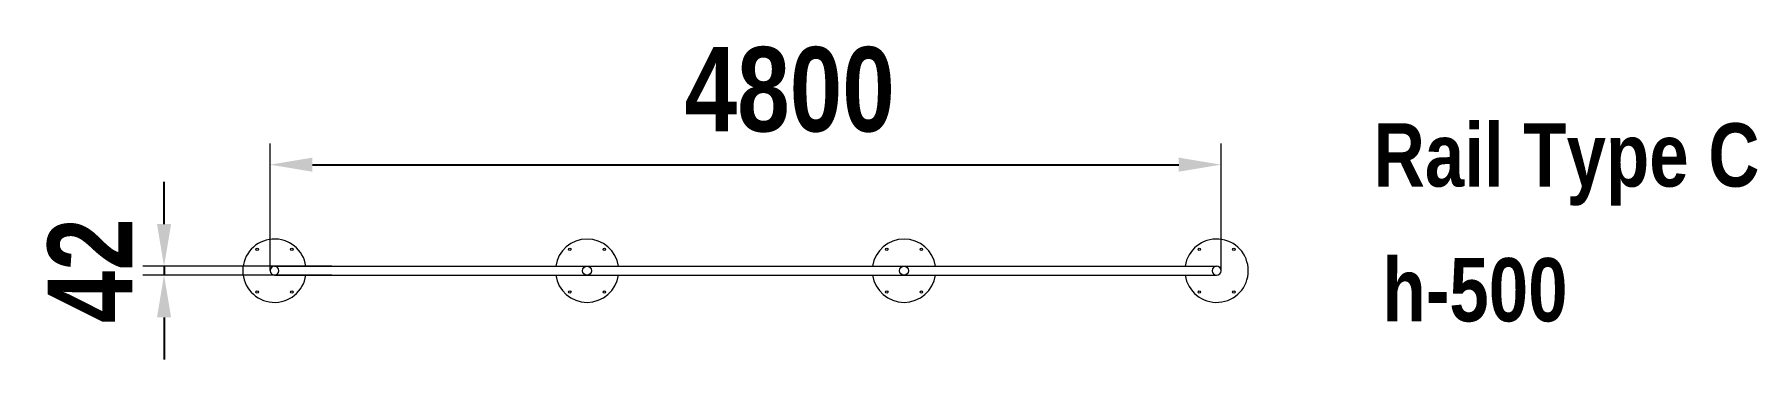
# Model space of a CAD drawing. Header units: millimetres. Extents: x 72343 to 80497, y 1133 to 2673.
import ezdxf

# ---------------------------------------------------------------- set-up
doc = ezdxf.new("R2010")
doc.units = ezdxf.units.MM
doc.layers.add('DiKom', color=7, linetype='Continuous')
doc.styles.add('style1', font='arialbd.ttf', dxfattribs={"width": 0.8})
doc.dimstyles.new('1-50', dxfattribs={"dimtxt": 600, "dimasz": 300, "dimexe": 100, "dimexo": 0, "dimgap": 300, "dimtad": 1, "dimtxsty": 'style1', "dimcen": 200, "dimclrd": 7, "dimclre": 7, "dimclrt": 7, "dimadec": 1, "dimazin": 2, "dimtfac": 1, "dimtmove": 0, "dimatfit": 2, "dimfxl": 1, "dimlwd": 25, "dimlwe": 18, "dimarcsym": 0})

# ---------------------------------------------------------------- blocks, each defined once
blk = doc.blocks.new('*D45')
at = {"layer": 'Defpoints', "color": 0, "linetype": 'Continuous', "transparency": 16777216}
for p in [(77958.3, 2056), (73458.3, 1554.5), (77958.3, 1553.9)]:
    blk.add_point(p, dxfattribs=at)
at = {"layer": 'DiKom', "color": 7, "linetype": 'Continuous', "lineweight": 18, "transparency": 16777216}
for p, q in [((73458.3, 1554.5), (73458.3, 2156)), ((77958.3, 1553.9), (77958.3, 2156))]:
    blk.add_line(p, q, dxfattribs=at)
at = {"layer": 'DiKom', "color": 7, "linetype": 'Continuous', "lineweight": 25, "transparency": 16777216}
blk.add_line((73658.3, 2056), (77758.3, 2056), dxfattribs=at)
at = {"layer": 'DiKom', "color": 7, "linetype": 'Continuous', "transparency": 16777216}
for points in [[(73658.3, 2089.3), (73658.3, 2022.7), (73458.3, 2056)], [(77758.3, 2089.3), (77758.3, 2022.7), (77958.3, 2056)]]:
    blk.add_solid(points, dxfattribs=at)
at = {"layer": 'DiKom', "color": 7, "linetype": 'Continuous', "lineweight": 40, "transparency": 16777216, "insert": (75917.3, 2410.4), "char_height": 400, "attachment_point": 5, "style": 'style1'}
blk.add_mtext('4800', dxfattribs=at)
blk = doc.blocks.new('*D46')
at = {"layer": 'Defpoints', "color": 0, "linetype": 'Continuous', "transparency": 16777216}
for p in [(73751.2, 1574.9), (72956.6, 1532.9), (73751.2, 1532.9)]:
    blk.add_point(p, dxfattribs=at)
at = {"layer": 'DiKom', "color": 7, "linetype": 'Continuous', "lineweight": 25, "transparency": 16777216}
for p, q in [((72956.6, 1774.9), (72956.6, 1974.9)), ((72956.6, 1574.9), (72956.6, 1532.9)), ((72956.6, 1332.9), (72956.6, 1132.9))]:
    blk.add_line(p, q, dxfattribs=at)
at = {"layer": 'DiKom', "color": 7, "linetype": 'Continuous', "lineweight": 18, "transparency": 16777216}
for p, q in [((73751.2, 1574.9), (72856.6, 1574.9)), ((73751.2, 1532.9), (72856.6, 1532.9))]:
    blk.add_line(p, q, dxfattribs=at)
at = {"layer": 'DiKom', "color": 7, "linetype": 'Continuous', "transparency": 16777216}
for points in [[(72923.3, 1774.9), (72990, 1774.9), (72956.6, 1574.9)], [(72923.3, 1332.9), (72990, 1332.9), (72956.6, 1532.9)]]:
    blk.add_solid(points, dxfattribs=at)
at = {"layer": 'DiKom', "color": 7, "linetype": 'Continuous', "lineweight": 40, "transparency": 16777216, "insert": (72605.8, 1553.9), "char_height": 400, "attachment_point": 5, "rotation": 90, "style": 'style1'}
blk.add_mtext('42', dxfattribs=at)

msp = doc.modelspace()

# ---------------------------------------------------------------- linework, layer by layer
at = {"layer": 'DiKom', "color": 7, "linetype": 'Continuous', "lineweight": 15}
for p, q in [((73479.268, 1574.88), (77937.268, 1574.88)), ((73479.268, 1532.88), (77937.268, 1532.88))]:
    msp.add_line(p, q, dxfattribs=at)
for centre, radius in [((73397.42, 1654.88), 6), ((73561.115, 1654.88), 6), ((74876.42, 1654.88), 6), ((75040.115, 1654.88), 6), ((76376.42, 1654.88), 6), ((76540.115, 1654.88), 6), ((77855.42, 1654.88), 6), ((78019.115, 1654.88), 6), ((74958.268, 1553.88), 21), ((76458.268, 1553.88), 21), ((73397.42, 1452.88), 6), ((73561.115, 1452.88), 6), ((74876.42, 1452.88), 6), ((75040.115, 1452.88), 6), ((76376.42, 1452.88), 6), ((76540.115, 1452.88), 6), ((77855.42, 1452.88), 6), ((78019.115, 1452.88), 6)]:
    msp.add_circle(centre, radius, dxfattribs=at)
for centre, radius, start, end in [((73479.268, 1553.88), 150, 8.0478462, 351.9521538), ((74958.268, 1553.88), 150, 8.0478462, 171.9521538), ((76458.268, 1553.88), 150, 8.0478462, 171.9521538), ((77937.268, 1553.88), 150, 188.0478462, 171.9521538), ((73479.268, 1553.88), 21, 90, 270), ((73479.268, 1553.88), 21, 270, 90), ((77937.268, 1553.88), 21, 90, 270), ((77937.268, 1553.88), 21, 270, 90), ((74958.268, 1553.88), 150, 188.0478462, 351.9521538), ((76458.268, 1553.88), 150, 188.0478462, 351.9521538)]:
    msp.add_arc(centre, radius, start, end, dxfattribs=at)

# ---------------------------------------------------------------- texts
at = {"layer": 'DiKom', "char_height": 300, "attachment_point": 1, "style": 'style1'}
for s, insert, width in [('Rail Type C', (78680.56, 2252.117), 2879.2195), ('h-500', (78722.344, 1613.623), 1550.29301)]:
    msp.add_mtext(s, dxfattribs=dict(at, insert=insert, width=width))

# ---------------------------------------------------------------- dimensions: what is measured, and where the dimension line sits
at = {"layer": 'DiKom', "color": 7, "linetype": 'Continuous', "lineweight": 40}
dim = msp.add_linear_dim(base=(77958.268, 2056.016), p1=(73458.276, 1554.465), p2=(77958.268, 1553.877), text='4800', dimstyle='1-50', override={"dimtxt": 400, "dimasz": 200, "dimgap": 150}, dxfattribs=at)
dim.commit()
dim.dimension.update_dxf_attribs({"geometry": '*D45', "text_midpoint": (75917.341, 2056.016), "dimtype": 160})
dim = msp.add_linear_dim(base=(72956.644, 1532.88), p1=(73751.17, 1574.88), p2=(73751.17, 1532.88), angle=90, dimstyle='1-50', override={"dimtxt": 400, "dimasz": 200, "dimgap": 150}, dxfattribs=at)
dim.commit()
dim.dimension.update_dxf_attribs({"geometry": '*D46', "text_midpoint": (72956.644, 1553.88), "dimtype": 160})

doc.saveas('drawing.dxf')
